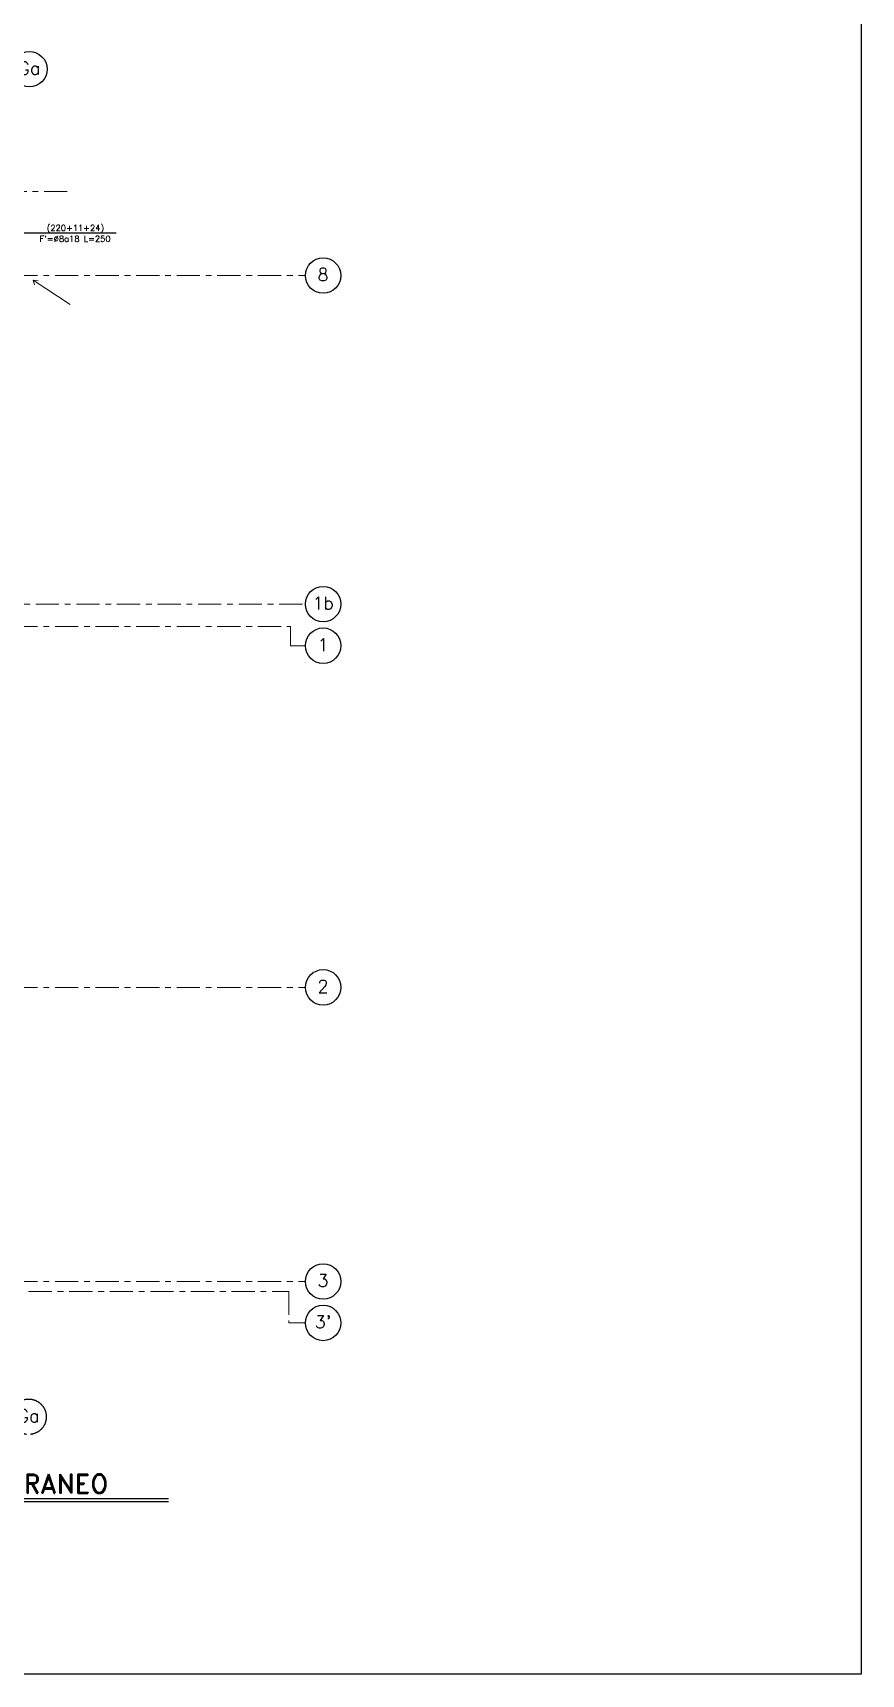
# Model space of a CAD drawing. Extents: x -4 to 6083, y -4 to 8618.
# Drawn here: x 4041 to 6083, y 0 to 4047 of the extents above; entities that cross this region are included whole.
import ezdxf
from ezdxf.enums import TextEntityAlignment as Align
from ezdxf.xclip import XClip

# ---------------------------------------------------------------- set-up
doc = ezdxf.new("R2010")
doc.units = 0
doc.header["$LTSCALE"] = 45
doc.header["$MEASUREMENT"] = 0
doc.header["$XCLIPFRAME"] = 0
doc.linetypes.add('2017_67-101$0$Grid Line', pattern=[2.2225, 1.27, -0.3175, 0.3175, -0.3175])
doc.layers.get('0').update_dxf_attribs({"linetype": 'CONTINUOUS'})
for name, color, linetype, lineweight in [('2017_67-101$0$A-ANNO-TEXT', 2, 'CONTINUOUS', 9), ('2017_67-101$0$RLE-EJE', 3, 'CONTINUOUS', 25), ('2017_67-101$0$RLE-EJES', 1, '2017_67-101$0$Grid Line', 9)]:
    doc.layers.add(name, color=color, linetype=linetype, lineweight=lineweight)
for name, color, linetype in [('fe', 7, 'CONTINUOUS'), ('RLA-FORMATO', 7, 'CONTINUOUS'), ('RLA-TEXTOS-SM', 3, 'CONTINUOUS'), ('RLA-TEXTOS2', 6, 'CONTINUOUS')]:
    doc.layers.add(name, color=color, linetype=linetype)
doc.styles.add('2017_67-101$0$ROMAND', font='romand', dxfattribs={"height": 31.5})
doc.styles.add('ROMANS', font='ROMANS.shx', dxfattribs={"height": 16.875})
doc.styles.add('ROMANS0', font='romans.shx')
doc.styles.add('SIETE50', font='ROMAND.SHX', dxfattribs={"height": 31.5})
doc.dimstyles.new('ING-75', dxfattribs={"dimscale": 75, "dimtxt": 0.27, "dimasz": 0.3, "dimexe": 0, "dimexo": 0, "dimgap": 0.1, "dimtad": 1, "dimdec": 1, "dimzin": 12, "dimdsep": 46, "dimtxsty": 'ROMANS', "dimblk": 'TICK1', "dimblk1": 'TICK1', "dimblk2": 'TICK1', "dimcen": 0.09, "dimclrd": 2, "dimclre": 1, "dimclrt": 3, "dimadec": 0, "dimazin": 0, "dimtfac": 1, "dimtdec": 0, "dimtix": 1, "dimtmove": 2, "dimatfit": 3, "dimldrblk": 'TICK1', "dimfxl": 0, "dimfxlon": 1, "dimtolj": 1, "dimtzin": 0, "dimarcsym": 0})

# ---------------------------------------------------------------- blocks, each defined once
blk = doc.blocks.new('2017_67-101')
at = {"layer": '2017_67-101$0$A-ANNO-TEXT'}
for q in [(3230.33, 8018.28), (3221.33, 8007.53), (3308.89, 7958.9)]:
    blk.add_line((3217.54, 8018.54), q, dxfattribs=at)
at = {"layer": '2017_67-101$0$RLE-EJE'}
for centre in [(3208.32, 8538.89), (3932.45, 8030.14), (3932.45, 7220.15), (3932.45, 7117.53), (3932.45, 6275.15), (3932.45, 5550.14), (3932.45, 5447.77), (3206.32, 5216.39)]:
    blk.add_circle(centre, 43.75, dxfattribs=at)
at = {"layer": '2017_67-101$0$RLE-EJES'}
for p, q in [((3301.82, 8237.14), (621.32, 8237.14)), ((571.32, 8030.14), (3888.7, 8030.14)), ((623.95, 7220.15), (3888.7, 7220.15)), ((571.32, 7165.15), (3852.44, 7165.15)), ((3852.44, 7165.15), (3852.44, 7117.53)), ((3852.44, 7117.53), (3888.7, 7117.53)), ((571.32, 6275.15), (3888.7, 6275.15)), ((571.32, 5550.14), (3888.7, 5550.14)), ((606.29, 5525.14), (3847.83, 5525.14)), ((3847.83, 5525.14), (3847.83, 5447.77)), ((3847.83, 5447.77), (3888.7, 5447.77))]:
    blk.add_line(p, q, dxfattribs=at)
at = {"layer": '2017_67-101$0$RLE-EJE', "color": 5, "char_height": 31.25, "width": 1, "attachment_point": 2, "line_spacing_factor": 0.941778, "style": '2017_67-101$0$ROMAND'}
for s, insert in [('Ga', (3208.31, 8556.82)), ('8', (3932.26, 8048.27)), ('1b', (3932.26, 7238.28)), ('1', (3932.26, 7135.66)), ('2', (3932.26, 6293.28)), ('3', (3932.26, 5568.27)), ("3'", (3932.26, 5465.9)), ('Ga', (3206.31, 5234.32))]:
    blk.add_mtext(s, dxfattribs=dict(at, insert=insert))
blk = doc.blocks.new('TICK1')
at = {"color": 2}
for points in [[(0, 0), (-1, 0)], [(0, 0), (1, 0)]]:
    blk.add_lwpolyline(points, dxfattribs=at)
at = {"color": 2, "const_width": 0.2}
blk.add_lwpolyline([(-0.3, -0.3), (0.3, 0.3)], dxfattribs=at)

msp = doc.modelspace()

# ---------------------------------------------------------------- linework, layer by layer
at = {"layer": 'RLA-FORMATO', "color": 6, "linetype": 'Continuous'}
for p, q in [((6082.5, 8617.5), (6082.5, 0)), ((6082.5, 0), (0, 0))]:
    msp.add_line(p, q, dxfattribs=at)
at = {"layer": 'RLA-TEXTOS2', "color": 6}
for p, q in [((2180.6, 433), (4375.2, 433)), ((2180.6, 425.5), (4375.2, 425.5))]:
    msp.add_line(p, q, dxfattribs=at)

# ---------------------------------------------------------------- block references
ref = msp.add_blockref('2017_67-101', (823.8, -4581.8))
XClip(ref).set_block_clipping_path([(363.0141845847, 5172.9563202759), (4138.5012184707, 8594.4332992691)])

# ---------------------------------------------------------------- texts
at = {"layer": 'RLA-TEXTOS-SM', "style": 'ROMANS0'}
for s, p in [('(220+11+24)', (4216.4, 3553.8)), ("F'=%%C8a18 L=250", (4232.3, 3527))]:
    msp.add_text(s, height=15, dxfattribs=at).set_placement(p, align=Align.BOTTOM_RIGHT)
at = {"layer": 'RLA-TEXTOS2', "color": 6, "style": 'SIETE50'}
msp.add_text('ARMADURA MALLA SUPERIOR LOSA CIELO 1° SUBTERRANEO', height=47.25, dxfattribs=at).set_placement((3282.3, 445.9), align=Align.CENTER)

# ---------------------------------------------------------------- leaders
at = {"layer": 'fe'}
msp.add_leader([(3943.7, 3507), (3943.7, 3553.4), (4246, 3553.4)], dimstyle='ING-75', override={"dimgap": 0.1, "dimtad": 0}, dxfattribs=at)

doc.saveas('drawing.dxf')
